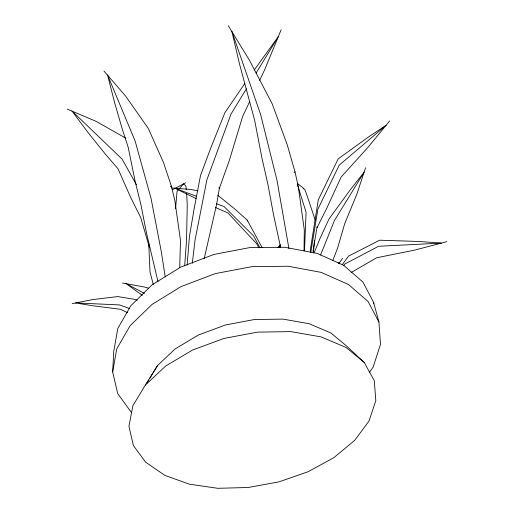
<?xml version="1.0" encoding="UTF-8"?>
<svg xmlns="http://www.w3.org/2000/svg" width="514" height="514" viewBox="0 0 514 514"><rect width="100%" height="100%" fill="white"/><g stroke="black" fill="none" stroke-linecap="round" stroke-linejoin="round"><path stroke-width="0.77" d="M304.037 250.774L304.301 229.97L298.396 187.218L295.036 171.907L287.262 144.852L272.227 103.924L249.541 60.389L228.274 25.7M179.701 267.755L180.504 240.501L174.779 200.197L171.348 186.1L163.593 162.765L148.321 128.461L125.487 95.932L103.963 71.06M304.494 250.864L306.074 212.218L297.355 184.475M312.994 251.372L317.106 226.648M310.482 252.303L310.7 247.517L318.288 199.779L338.186 158.871L369.026 136.608L386.085 125.307L389.612 120.906M314.465 240.725L313.386 253.036M131.211 412.241L117.693 393.531L112.656 371.93L113.761 351.293L117.796 328.459L130.813 305.721L152.183 284.743L180.536 267.177L213.837 254.456L249.547 247.639L284.872 247.279L317.061 253.363L343.705 265.32L362.935 282.102L373.594 302.341L378.908 321.95L380.508 344.393L373.1 367.176L369.431 372.271M187.147 265.044L189.435 236.434L194.311 207.778L200.518 175.473L210.361 149.047L224.875 112.752L244.754 83.576M184.667 265.834L186.563 240.308L187.237 204.81L186.621 193.418M175.537 208.748L177.054 191.337L183.44 183.922L185.644 182.778M192.307 263.239L195.044 240.122L206.904 179.778L230.998 114.063L246.431 88.832M310.752 252.47L317.87 209.243L339.214 165.161L386.085 125.307L367.812 147.531L341.155 177.002L326.474 208.864L317.067 227.625M249.425 102.093L242.614 116.549L229.295 160.554L219.401 188.208L216.58 204.54L204.174 258.709M112.656 371.93L116.774 348.807L130.113 325.741L152.015 304.442L181.095 286.581L215.25 273.621L251.886 266.65L288.11 266.239L321.109 272.369L348.389 284.46L368.056 301.448L378.908 321.95M365.518 167.789L356.909 194.061L344.74 223.603L337.531 248.23L332.731 260.624M281.126 29.825L264.749 69.557L259.641 80.402M320.588 254.995L334.408 220.57L364.169 172.151L350.728 189.21L328.999 218.977L320.042 238.419L314.407 252.13M279.365 247.273L280.528 245.191M145.366 385.044L132.92 405.623L128.93 426.254L133.383 445.535L145.693 462.227L164.808 475.354L189.364 484.188L217.737 488.3L248.191 487.503L278.903 481.881L308.047 471.749L333.849 457.659L354.66 440.414L369.026 421.005L375.811 400.637L374.282 380.656L364.24 362.479L346.603 346.025L330.823 332.944L309.107 323.717L282.97 319.104L254.334 319.535L225.383 324.996L198.32 335.057L175.171 348.91L157.586 365.454L145.366 385.044L165.643 366.039L192.448 350.079L223.86 338.463L257.495 332.134L290.751 331.607L321.044 336.888L346.128 347.483L364.24 362.479M146.708 383.438L148.719 380.103M149.529 378.773L157.586 365.454M256.023 73.142L278.543 36.308L254.269 69.968M338.334 263.496L339.574 262.506L342.581 258.324M342.305 264.659L348.473 256.178L379.621 240.205L419.379 241.496L441.462 243.103L446.75 241.631M343.481 265.899L344.894 263.99L378.606 246.277L441.462 243.103L414.457 250.157L376.678 257.752L351.146 272.516M277.772 247.677L280.252 244.613M170.243 186.768L171.348 186.1M338.206 263.329L339.574 262.506M172.588 189.717L183.44 183.922L185.168 185.162L186.062 186.813L186.248 189.724M294.059 172.37L295.036 171.907M72.191 303.645L92.822 299.572L117.732 296.578L133.389 299.122L137.167 300.189M171.509 187.931L190.945 189.512L197.903 190.784M122.403 283.021L144.678 287.063L148.443 288.148M129.83 308.644L119.556 304.93L75.545 302.926L91.922 305.637L120.514 309.287L127.523 312.653M196.47 196.271L174.587 188.098L196.168 198.577M216.619 203.801L224.085 206.589L253.595 235.952L259.917 247.754M303.26 188.683L304.686 189.216L306.35 193.534L315.403 220.564M67.25 109.116L96.022 121.31L125.859 138.202M215.321 207.425L228.03 213.008L256.769 243.842L258.883 247.832M144.46 293.391L126.001 283.587L142.359 295.338M218.733 187.751L219.401 188.208M297.458 183.44L303.813 188.522M217.685 195.172L234.712 208.915L247.215 220.114L262.179 247.729M136.435 184.719L122.12 159.128L71.915 110.947L87.817 132.259L105.055 153.744L118.008 168.785L130.697 197.479L140.65 217.396L149.516 247.703M247.215 220.114L247.562 220.975M153.262 284.422L150.017 272.002L148.732 243.559M158.036 281.858L146.496 232.97L140.894 204.591L135.111 181.224L128.23 147.46L122.152 128.68L114.384 101.804L107.554 75.018L135.105 140.964L151.065 198.417L161.312 251.738L165.232 276.943M280.593 247.33L273.602 215.096L267.967 184.622L261.973 158.171L254.616 120.135L239.53 64.064L231.827 31.283L260.643 114.59L277.014 180.375L288.939 248.596M373.594 302.341L373.71 303.922"/></g></svg>
